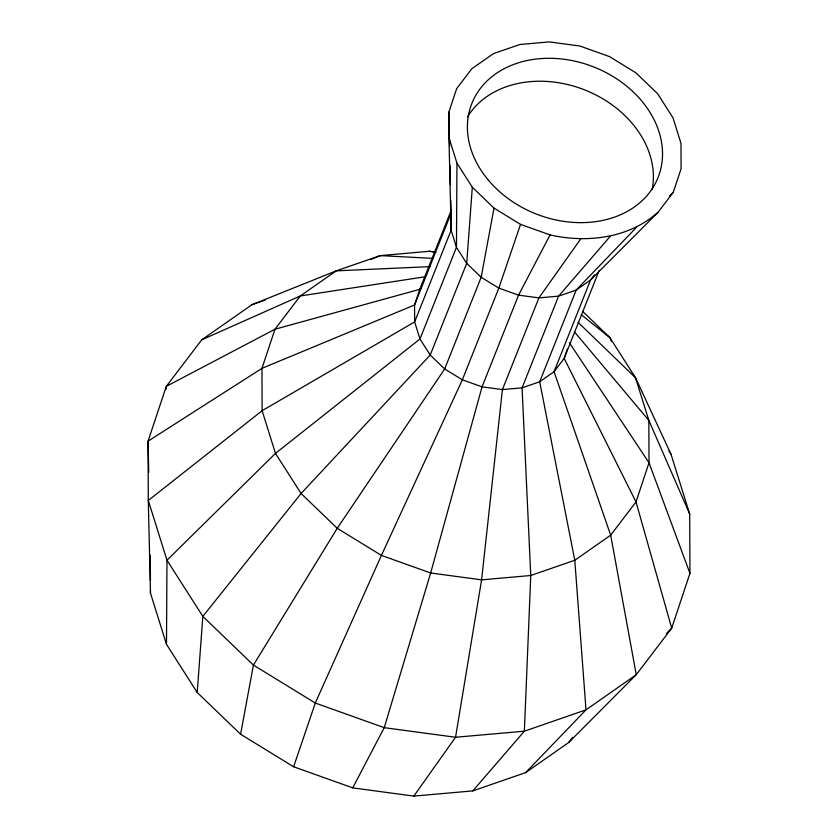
<?xml version="1.0" encoding="UTF-8"?>
<svg xmlns="http://www.w3.org/2000/svg" width="838" height="838" viewBox="0 0 838 838"><rect width="100%" height="100%" fill="white"/><g stroke="black" fill="none" stroke-linecap="round" stroke-linejoin="round"><path stroke-width="1.26" d="M166.28 388.968L166.291 386.37L201.738 339.819L251.997 304.676L336.206 270.863L380.232 255.621L429.381 251.274L435.75 252.123M583.028 311.757L609.896 337.63L635.508 377.739L671.029 454.301L689.705 514.061L689.946 573.36L671.709 628.154L636.262 674.705L568.73 742.478L525.656 772.605L472.821 790.894L413.836 796.1L352.714 787.877L293.625 766.77L240.59 734.235L197.223 692.481L166.49 644.349L166.972 560.224L148.295 500.464L148.054 441.165L166.291 386.37L274.979 329.219L419.775 289.33L421.336 287.277M448.948 137.558L451.127 230.23L456.469 247.294L466.714 263.342L481.169 277.263L498.84 288.104L518.544 295.144L538.918 297.878L558.579 296.149L576.188 290.053L590.549 280.007L658.081 212.234L673.27 192.279L681.085 168.794L680.98 143.382L672.977 117.77L657.61 93.709L635.927 72.833L609.404 56.565L579.865 46.017L549.299 41.9L519.801 44.508L493.393 53.653L471.846 68.706L456.658 88.66L448.843 112.145L448.948 137.558L456.951 163.169L456.469 247.294L419.974 338.992L275.472 453.389L166.972 560.224L202.838 616.37L253.422 665.089L315.298 703.04L384.244 727.667L455.547 737.262L524.368 731.186L586.003 709.849L636.262 674.705L610.682 535.168L554.054 371.705L590.549 280.007L594.446 274.895M197.223 692.481L202.838 616.37L301.083 493.498L430.219 355.04L466.714 263.342L472.318 187.23L456.951 163.169M240.59 734.235L253.422 665.089L337.222 528.296L444.674 368.961L481.169 277.263L494.001 208.107L472.318 187.23M567.389 348.776L564.184 358.402L554.054 371.705L539.693 381.751L522.084 387.847L502.423 389.576L482.049 386.842L462.356 379.803L444.674 368.961L430.219 355.04L419.974 338.992L414.632 321.918L414.569 304.98L419.775 289.33L451.473 209.699M293.625 766.77L315.298 703.04L381.416 555.405L462.356 379.803L498.84 288.104L520.524 224.375L494.001 208.107M450.781 200.313L451.064 213.281L414.569 304.98L261.959 368.353L148.054 441.165L148.735 472.286M599.233 270.328L564.184 358.402L636 501.91L671.709 628.154L666.273 633.738M658.081 212.234C628.877 238.264 587.166 243.292 550.063 234.923L518.544 295.144L482.049 386.842L430.659 572.993L384.244 727.667L352.714 787.877M580.629 239.04L538.918 297.878L502.423 389.576L481.599 579.844L455.547 737.262L413.836 796.1M568.73 742.478L572.626 737.367M610.116 236.442L558.579 296.149L522.084 387.847L530.758 575.507L524.368 731.186L472.821 790.894M636.534 227.297L576.188 290.053L539.693 381.751L574.784 560.266L586.003 709.849L525.656 772.605M669.635 195.998L673.27 192.279M201.738 339.819L300.308 295.961L336.206 270.863L429.946 266.631M370.71 259.581L380.232 255.621L433.361 258.397M251.997 304.676L265.552 299.983M424.772 276.812L300.308 295.961L274.979 329.219L261.959 368.353L262.126 410.704L275.472 453.389L301.083 493.498L337.222 528.296L381.416 555.405L430.659 572.993L481.599 579.844L530.758 575.507L574.784 560.266L610.682 535.168L636 501.91L649.021 462.775L648.853 420.425L635.508 377.739L578.105 322.358M429.381 251.274L435.75 252.133M520.524 224.375L550.063 234.923M581.31 314.753L609.896 337.63L611.384 341.192M574.355 331.785L648.853 420.425L689.705 514.061M569.39 342.752L649.021 462.775L689.946 573.36M668.913 451.001L671.029 454.301M451.064 213.281L451.127 230.23L414.632 321.918L262.126 410.704L148.295 500.464L150.473 593.126L166.49 644.349M448.843 112.145L449.587 145.854M450.006 165.306L450.435 184.758M150.327 555.332L150.421 580.095M150.463 590.518L150.473 593.126M467.499 116.859A100.193 78.95 21.7 0 1 584.589 89.865A100.193 78.95 21.7 0 1 652.153 189.545M487.758 179.437A100.193 78.95 21.7 0 0 655.222 183.648A100.193 78.95 21.7 0 0 551.907 58.325A100.193 78.95 21.7 0 0 487.758 179.437"/></g></svg>
